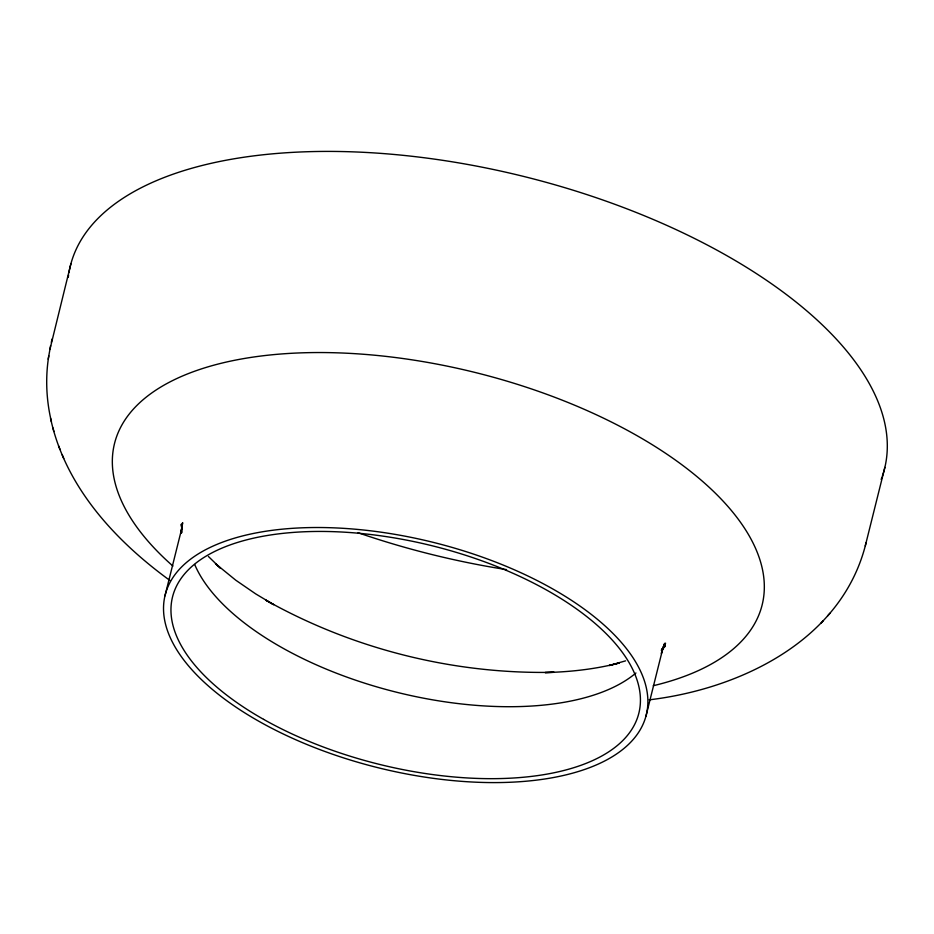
<?xml version="1.0" encoding="UTF-8"?>
<svg xmlns="http://www.w3.org/2000/svg" width="934" height="934" viewBox="0 0 934 934"><rect width="100%" height="100%" fill="white"/><g stroke="black" fill="none" stroke-linecap="round" stroke-linejoin="round"><path stroke-width="1.4" d="M181.675 530.781L181.616 532.847L181.803 524.254L181.908 528.469M181.803 528.737L182.632 522.678L180.811 533.197L182.083 527.255L164.968 595.869M48.79 355.831C45.241 377.663 46.28 400.266 51.428 421.759M50.004 349.036L70.914 263.762M48.206 359.216L50.599 345.65M645.943 716.203A247.907 116.003 14 0 0 312.073 527.547A247.907 116.003 14 0 0 259.103 721.41A247.907 116.003 14 0 0 645.943 716.203L663.058 647.589L661.354 653.426L664.704 643.281L661.681 650.881L665.557 643.187L662.51 648.71M649.118 699.846C739.635 689.07 840.331 641.168 865.269 545.946L884.86 467.409M51.312 342.299L52.152 338.984M865.269 545.946L866.11 542.631M661.762 649.959L665.043 645.336L662.334 648.838M820.834 623.375L823.309 620.655M827.536 615.938L830.034 613.183M661.272 650.239L665.16 646.223L661.821 649.574M625.582 660.852L609.248 665.51L619.37 662.965C595.121 669.246 570.055 671.955 545.059 672.573L554.107 672.305C454.006 674.406 353.122 649.2 265.816 600.177L273.697 604.683L255.636 593.849L235.8 580.224L215.462 563.657L220.552 568.257L208.399 556.466M169.965 580.493C115.069 540.588 65.018 486.427 50.541 418.163M58.562 445.845L60.033 449.464M62.274 454.928L63.734 458.489M52.969 427.924L53.845 431.485M181.955 528.644L181.231 524.289L181.78 528.504M172.907 566.051A333.73 156.165 14 0 1 240.26 359.205A333.73 156.165 14 0 1 690.495 471.366A333.73 156.165 14 0 1 653.263 685.719M68.941 272.681A419.541 196.315 14 0 1 525.667 176.935A419.541 196.315 14 0 1 882.35 476.188M881.965 477.274A419.541 196.315 14 0 1 881.171 479.434M68.287 277.223A419.541 196.315 14 0 1 68.591 274.946M635.937 672.994A240.283 112.43 14 0 1 398.071 692.596A240.283 112.43 14 0 1 194.704 564.51M506.555 569.623A411.906 192.743 14 0 1 358.107 532.742M263.61 719.367A240.283 112.43 14 0 0 638.552 714.323A240.283 112.43 14 0 0 314.956 531.469A240.283 112.43 14 0 0 263.61 719.367"/></g></svg>
